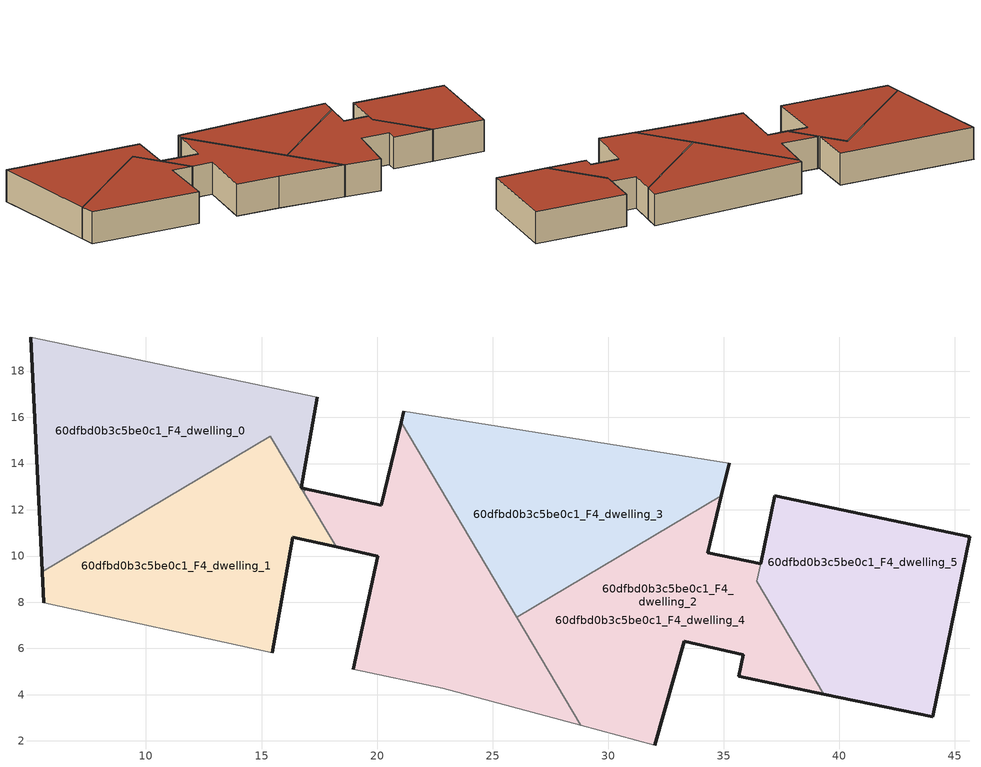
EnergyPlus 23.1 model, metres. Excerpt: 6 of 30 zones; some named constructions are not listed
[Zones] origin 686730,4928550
60dfbd0b3c5be0c1_F4_dwelling_0
 floor to 60dfbd0b3c5be0c1_F3_dwelling_0 (EU_floor_Construction): 16.84,12.72 16.87,12.91 16.73,12.95 17.42,16.87 5.01,19.47 5.51,9.32 15.39,15.17 z12
 wall outside (EU_wall_Construction): 17.42,16.87 16.73,12.95 16.87,12.91 / 5.51,9.32 5.01,19.47 z12:15
 wall adiabatic (EU_wall_Construction): 5.01,19.47 17.42,16.87 z12:15
 wall to 60dfbd0b3c5be0c1_F4_dwelling_2 (EU_wall_Construction): 16.87,12.91 16.84,12.72 z12:15
 wall to 60dfbd0b3c5be0c1_F4_dwelling_1 (EU_wall_Construction): 16.84,12.72 15.39,15.17 5.51,9.32 z12:15
 roof outside (EU_roof_Construction): 17.42,16.87 16.73,12.95 16.87,12.91 16.84,12.72 15.39,15.17 5.51,9.32 5.01,19.47 z15
60dfbd0b3c5be0c1_F4_dwelling_1
 floor to 60dfbd0b3c5be0c1_F3_dwelling_1 (EU_floor_Construction): 15.47,5.83 16.35,10.8 18.22,10.39 15.39,15.17 5.51,9.32 5.58,7.99 z12
 wall outside (EU_wall_Construction): 5.58,7.99 5.51,9.32 / 18.22,10.39 16.35,10.8 15.47,5.83 z12:15
 wall adiabatic (EU_wall_Construction): 15.47,5.83 5.58,7.99 z12:15
 wall to 60dfbd0b3c5be0c1_F4_dwelling_2 (EU_wall_Construction): 16.84,12.72 18.22,10.39 z12:15
 roof outside (EU_roof_Construction): 15.39,15.17 18.22,10.39 16.35,10.8 15.47,5.83 5.58,7.99 5.51,9.32 z15
60dfbd0b3c5be0c1_F4_dwelling_2
 floor to 60dfbd0b3c5be0c1_F3_dwelling_2 (EU_floor_Construction): 28.81,2.68 21.04,15.78 20.19,12.2 16.87,12.91 16.84,12.72 18.22,10.39 20.03,10 18.97,5.09 22.85,4.28 z12
 floor adiabatic (EU_floor_Construction): 39.33,4.03 36.43,8.91 36.59,9.66 34.31,10.14 34.9,12.61 26.04,7.35 28.81,2.68 32.02,1.83 33.29,6.32 35.84,5.74 35.64,4.8 z12; 34.9,12.61 35.24,14.02 21.15,16.27 21.04,15.78 26.04,7.35 z12
 wall outside (EU_wall_Construction): 18.97,5.09 20.03,10 18.22,10.39 / 16.87,12.91 20.19,12.2 21.04,15.78 z12:15
 wall adiabatic (EU_wall_Construction): 28.81,2.68 22.85,4.28 18.97,5.09 z12:15
 wall to 60dfbd0b3c5be0c1_F4_dwelling_3 (EU_wall_Construction): 21.04,15.78 26.04,7.35 z12:15
 wall to 60dfbd0b3c5be0c1_F4_dwelling_4 (EU_wall_Construction): 26.04,7.35 28.81,2.68 z12:15
 roof outside (EU_roof_Construction): 21.04,15.78 28.81,2.68 22.85,4.28 18.97,5.09 20.03,10 18.22,10.39 16.84,12.72 16.87,12.91 20.19,12.2 z15; 35.24,14.02 34.9,12.61 26.04,7.35 21.04,15.78 21.15,16.27 z15; 36.59,9.66 36.43,8.91 39.33,4.03 35.64,4.8 35.84,5.74 33.29,6.32 32.02,1.83 28.81,2.68 26.04,7.35 34.9,12.61 34.31,10.14 z15
60dfbd0b3c5be0c1_F4_dwelling_3
 floor to 60dfbd0b3c5be0c1_F3_dwelling_3 (EU_floor_Construction): 34.9,12.61 35.24,14.02 21.15,16.27 21.04,15.78 26.04,7.35 z12
 floor adiabatic (EU_floor_Construction): 28.81,2.68 21.04,15.78 20.19,12.2 16.87,12.91 16.84,12.72 18.22,10.39 20.03,10 18.97,5.09 22.85,4.28 z12
 wall outside (EU_wall_Construction): 35.24,14.02 34.9,12.61 / 21.04,15.78 21.15,16.27 z12:15
 wall adiabatic (EU_wall_Construction): 21.15,16.27 35.24,14.02 z12:15
 wall to 60dfbd0b3c5be0c1_F4_dwelling_4 (EU_wall_Construction): 34.9,12.61 26.04,7.35 z12:15
 roof outside (EU_roof_Construction): 21.04,15.78 28.81,2.68 22.85,4.28 18.97,5.09 20.03,10 18.22,10.39 16.84,12.72 16.87,12.91 20.19,12.2 z15; 35.24,14.02 34.9,12.61 26.04,7.35 21.04,15.78 21.15,16.27 z15
60dfbd0b3c5be0c1_F4_dwelling_4
 floor to 60dfbd0b3c5be0c1_F3_dwelling_4 (EU_floor_Construction): 28.81,2.68 21.04,15.78 20.19,12.2 16.87,12.91 16.84,12.72 18.22,10.39 20.03,10 18.97,5.09 22.85,4.28 z12; 39.33,4.03 36.43,8.91 36.59,9.66 34.31,10.14 34.9,12.61 26.04,7.35 28.81,2.68 32.02,1.83 33.29,6.32 35.84,5.74 35.64,4.8 z12
 wall outside (EU_wall_Construction): 34.9,12.61 34.31,10.14 36.59,9.66 / 39.33,4.03 35.64,4.8 35.84,5.74 33.29,6.32 32.02,1.83 z12:15
 wall adiabatic (EU_wall_Construction): 32.02,1.83 28.81,2.68 z12:15
 wall to 60dfbd0b3c5be0c1_F4_dwelling_5 (EU_wall_Construction): 36.59,9.66 36.43,8.91 39.33,4.03 z12:15
 roof outside (EU_roof_Construction): 21.04,15.78 28.81,2.68 22.85,4.28 18.97,5.09 20.03,10 18.22,10.39 16.84,12.72 16.87,12.91 20.19,12.2 z15; 36.59,9.66 36.43,8.91 39.33,4.03 35.64,4.8 35.84,5.74 33.29,6.32 32.02,1.83 28.81,2.68 26.04,7.35 34.9,12.61 34.31,10.14 z15
60dfbd0b3c5be0c1_F4_dwelling_5
 floor to 60dfbd0b3c5be0c1_F3_dwelling_5 (EU_floor_Construction): 44.03,3.04 45.65,10.83 37.2,12.6 36.43,8.91 39.33,4.03 z12
 wall outside (EU_wall_Construction): 36.59,9.67 37.2,12.6 45.65,10.83 44.03,3.04 39.33,4.03 z12:15; 36.59,9.67,15 36.59,9.66,12 36.59,9.67,12
 roof outside (EU_roof_Construction): 45.65,10.83 44.03,3.04 39.33,4.03 36.43,8.91 37.2,12.6 z15
[HVACTEMPLATE:THERMOSTAT] Constant Heating Setpoint=20; Constant Cooling Setpoint=50
EU_HeatOnly_60dfbd0b3c5be0c1_F0_dwelling_0; EU_HeatOnly_60dfbd0b3c5be0c1_F0_dwelling_1; EU_HeatOnly_60dfbd0b3c5be0c1_F0_dwelling_2; EU_HeatOnly_60dfbd0b3c5be0c1_F0_dwelling_3; EU_HeatOnly_60dfbd0b3c5be0c1_F0_dwelling_4; EU_HeatOnly_60dfbd0b3c5be0c1_F0_dwelling_5; EU_HeatOnly_60dfbd0b3c5be0c1_F1_dwelling_0; EU_HeatOnly_60dfbd0b3c5be0c1_F1_dwelling_1; EU_HeatOnly_60dfbd0b3c5be0c1_F1_dwelling_2; EU_HeatOnly_60dfbd0b3c5be0c1_F1_dwelling_3; EU_HeatOnly_60dfbd0b3c5be0c1_F1_dwelling_4; EU_HeatOnly_60dfbd0b3c5be0c1_F1_dwelling_5; EU_HeatOnly_60dfbd0b3c5be0c1_F2_dwelling_0; EU_HeatOnly_60dfbd0b3c5be0c1_F2_dwelling_1; EU_HeatOnly_60dfbd0b3c5be0c1_F2_dwelling_2; EU_HeatOnly_60dfbd0b3c5be0c1_F2_dwelling_3; EU_HeatOnly_60dfbd0b3c5be0c1_F2_dwelling_4; EU_HeatOnly_60dfbd0b3c5be0c1_F2_dwelling_5; EU_HeatOnly_60dfbd0b3c5be0c1_F3_dwelling_0; EU_HeatOnly_60dfbd0b3c5be0c1_F3_dwelling_1; EU_HeatOnly_60dfbd0b3c5be0c1_F3_dwelling_2; EU_HeatOnly_60dfbd0b3c5be0c1_F3_dwelling_3; EU_HeatOnly_60dfbd0b3c5be0c1_F3_dwelling_4; EU_HeatOnly_60dfbd0b3c5be0c1_F3_dwelling_5; EU_HeatOnly_60dfbd0b3c5be0c1_F4_dwelling_0; EU_HeatOnly_60dfbd0b3c5be0c1_F4_dwelling_1; EU_HeatOnly_60dfbd0b3c5be0c1_F4_dwelling_2; EU_HeatOnly_60dfbd0b3c5be0c1_F4_dwelling_3; EU_HeatOnly_60dfbd0b3c5be0c1_F4_dwelling_4; EU_HeatOnly_60dfbd0b3c5be0c1_F4_dwelling_5
[SCHEDULE:CONSTANT]
Name | Hourly Value
EU_AlwaysOn | 1
EU_CoolingOff | 0
[SCHEDULE:FILE] Column Number=1; Rows to Skip at Top=0; Number of Hours of Data=8760; Column Separator=Comma; Interpolate to Timestep=No; Minutes per Item=60; Adjust Schedule for Daylight Savings=Yes
Name | File
EU_Step8_GainSchedule_60dfbd0b3c5be0c1_F3_dwelling_4_f000 | ../../schedules/60dfbd0b3c5be0c1/60dfbd0b3c5be0c1_F3_dwelling_4_f000_gain.csv
EU_Step8_GainSchedule_60dfbd0b3c5be0c1_F3_dwelling_5_f000 | ../../schedules/60dfbd0b3c5be0c1/60dfbd0b3c5be0c1_F3_dwelling_5_f000_gain.csv
EU_Step8_GainSchedule_60dfbd0b3c5be0c1_F4_dwelling_0_f000 | ../../schedules/60dfbd0b3c5be0c1/60dfbd0b3c5be0c1_F4_dwelling_0_f000_gain.csv
EU_Step8_GainSchedule_60dfbd0b3c5be0c1_F4_dwelling_1_f000 | ../../schedules/60dfbd0b3c5be0c1/60dfbd0b3c5be0c1_F4_dwelling_1_f000_gain.csv
EU_Step8_GainSchedule_60dfbd0b3c5be0c1_F4_dwelling_2_f000 | ../../schedules/60dfbd0b3c5be0c1/60dfbd0b3c5be0c1_F4_dwelling_2_f000_gain.csv
EU_Step8_GainSchedule_60dfbd0b3c5be0c1_F4_dwelling_3_f000 | ../../schedules/60dfbd0b3c5be0c1/60dfbd0b3c5be0c1_F4_dwelling_3_f000_gain.csv
EU_Step8_GainSchedule_60dfbd0b3c5be0c1_F4_dwelling_4_f000 | ../../schedules/60dfbd0b3c5be0c1/60dfbd0b3c5be0c1_F4_dwelling_4_f000_gain.csv
EU_Step8_GainSchedule_60dfbd0b3c5be0c1_F4_dwelling_5_f000 | ../../schedules/60dfbd0b3c5be0c1/60dfbd0b3c5be0c1_F4_dwelling_5_f000_gain.csv
